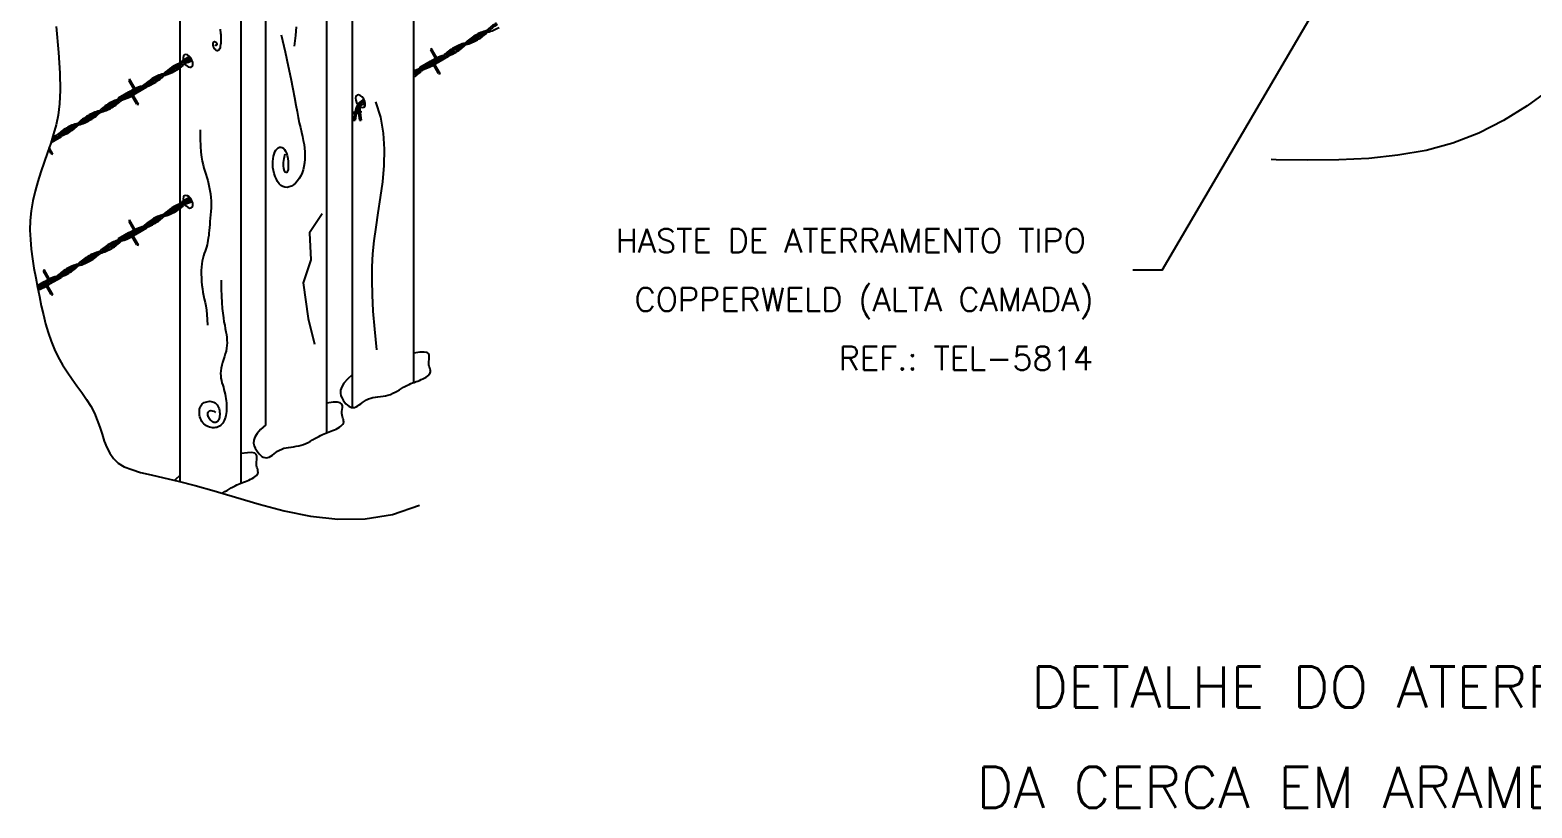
# Model space of a CAD drawing. Header units: millimetres. Extents: x -6623.4 to -6596.1, y -4703.2 to -4682.1.
# Drawn here: x -6617.99 to -6605.23, y -4703.21 to -4696.61 of the extents above; entities that cross this region are included whole.
import ezdxf
from ezdxf.enums import TextEntityAlignment as Align

# ---------------------------------------------------------------- set-up
doc = ezdxf.new("R2010")
doc.units = ezdxf.units.MM
doc.header["$LTSCALE"] = 10
doc.layers.add('Termotécnica', color=7, linetype='Continuous')
doc.styles.add('r140', font='romans.shx')
doc.styles.add('r80', font='romans.shx')

msp = doc.modelspace()

# ---------------------------------------------------------------- linework, layer by layer
at = {"layer": 'Termotécnica', "color": 3}
for p, q in [((-6614.732, -4699.602), (-6614.732, -4691.451)), ((-6615.989, -4699.96), (-6615.989, -4691.882)), ((-6615.47, -4700.028), (-6615.47, -4691.876)), ((-6616.197, -4700.455), (-6616.197, -4692.304)), ((-6615.252, -4699.814), (-6615.252, -4694.123)), ((-6616.716, -4696.89), (-6616.716, -4695.733)), ((-6615.47, -4697.36), (-6615.47, -4696.298)), ((-6616.197, -4697.788), (-6616.197, -4696.726)), ((-6616.716, -4696.912), (-6616.716, -4696.905)), ((-6616.716, -4698.085), (-6616.716, -4696.929)), ((-6615.47, -4699.94), (-6615.47, -4697.494)), ((-6616.197, -4700.368), (-6616.197, -4697.922)), ((-6616.716, -4698.107), (-6616.716, -4698.1)), ((-6616.716, -4700.443), (-6616.716, -4698.125))]:
    msp.add_line(p, q, dxfattribs=at)
at = {"layer": 'Termotécnica', "color": 2}
for p, q in [((-6608.373, -4698.647), (-6605.971, -4694.55)), ((-6615.232, -4697.321), (-6615.243, -4697.374)), ((-6615.221, -4697.267), (-6615.231, -4697.313)), ((-6615.22, -4697.319), (-6615.23, -4697.374)), ((-6615.211, -4697.273), (-6615.218, -4697.311)), ((-6615.207, -4697.263), (-6615.201, -4697.308)), ((-6615.2, -4697.315), (-6615.192, -4697.374)), ((-6615.194, -4697.264), (-6615.188, -4697.305)), ((-6615.187, -4697.312), (-6615.179, -4697.374)), ((-6615.243, -4697.374), (-6615.23, -4697.374)), ((-6615.192, -4697.374), (-6615.179, -4697.374)), ((-6608.373, -4698.647), (-6608.623, -4698.647))]:
    msp.add_line(p, q, dxfattribs=at)
at = {"layer": 'Termotécnica', "color": 1}
for p, q in [((-6616.636, -4696.835), (-6616.703, -4696.874)), ((-6614.583, -4696.766), (-6614.588, -4696.779)), ((-6614.536, -4696.868), (-6614.588, -4696.779)), ((-6614.527, -4696.863), (-6614.583, -4696.766)), ((-6614.438, -4696.835), (-6614.535, -4696.891)), ((-6614.435, -4696.822), (-6614.532, -4696.878)), ((-6614.435, -4696.822), (-6614.438, -4696.835)), ((-6616.703, -4696.874), (-6616.705, -4696.884)), ((-6616.67, -4696.867), (-6616.7, -4696.884)), ((-6614.68, -4696.926), (-6614.683, -4696.939)), ((-6614.68, -4696.927), (-6614.682, -4696.937)), ((-6614.591, -4696.876), (-6614.68, -4696.927)), ((-6614.591, -4696.876), (-6614.68, -4696.927)), ((-6614.649, -4696.921), (-6614.672, -4696.934)), ((-6614.649, -4696.921), (-6614.672, -4696.934)), ((-6614.521, -4696.978), (-6614.573, -4696.889)), ((-6614.508, -4696.981), (-6614.564, -4696.884)), ((-6617.146, -4697.027), (-6617.15, -4697.04)), ((-6617.099, -4697.129), (-6617.15, -4697.04)), ((-6617.09, -4697.124), (-6617.146, -4697.027)), ((-6617.001, -4697.096), (-6617.098, -4697.152)), ((-6616.998, -4697.083), (-6617.095, -4697.139)), ((-6616.998, -4697.083), (-6617.001, -4697.096)), ((-6614.521, -4696.978), (-6614.508, -4696.981)), ((-6617.243, -4697.188), (-6617.245, -4697.198)), ((-6617.154, -4697.137), (-6617.243, -4697.188)), ((-6617.212, -4697.182), (-6617.234, -4697.195)), ((-6617.084, -4697.239), (-6617.135, -4697.15)), ((-6617.07, -4697.242), (-6617.126, -4697.145)), ((-6617.084, -4697.239), (-6617.07, -4697.242)), ((-6617.798, -4697.662), (-6617.829, -4697.608)), ((-6617.728, -4697.516), (-6617.814, -4697.566)), ((-6617.725, -4697.503), (-6617.81, -4697.551)), ((-6617.725, -4697.503), (-6617.728, -4697.516)), ((-6617.811, -4697.659), (-6617.833, -4697.621)), ((-6617.811, -4697.659), (-6617.798, -4697.662)), ((-6616.703, -4698.069), (-6616.705, -4698.081)), ((-6616.636, -4698.03), (-6616.703, -4698.069)), ((-6616.67, -4698.062), (-6616.7, -4698.079)), ((-6617.146, -4698.222), (-6617.15, -4698.235)), ((-6617.099, -4698.324), (-6617.15, -4698.235)), ((-6617.09, -4698.319), (-6617.146, -4698.222)), ((-6617.154, -4698.332), (-6617.243, -4698.383)), ((-6617.084, -4698.434), (-6617.135, -4698.345)), ((-6617.07, -4698.437), (-6617.126, -4698.34)), ((-6617.001, -4698.292), (-6617.098, -4698.348)), ((-6616.998, -4698.278), (-6617.095, -4698.334)), ((-6616.998, -4698.278), (-6617.001, -4698.292)), ((-6617.243, -4698.383), (-6617.245, -4698.394)), ((-6617.212, -4698.377), (-6617.234, -4698.39)), ((-6617.084, -4698.434), (-6617.07, -4698.437)), ((-6617.882, -4698.752), (-6617.93, -4698.78)), ((-6617.882, -4698.752), (-6617.93, -4698.78)), ((-6617.873, -4698.642), (-6617.878, -4698.655)), ((-6617.826, -4698.744), (-6617.878, -4698.655)), ((-6617.817, -4698.739), (-6617.873, -4698.642)), ((-6617.728, -4698.712), (-6617.825, -4698.768)), ((-6617.725, -4698.698), (-6617.822, -4698.754)), ((-6617.725, -4698.698), (-6617.728, -4698.712)), ((-6617.811, -4698.854), (-6617.863, -4698.765)), ((-6617.798, -4698.857), (-6617.854, -4698.76)), ((-6617.811, -4698.854), (-6617.798, -4698.857))]:
    msp.add_line(p, q, dxfattribs=at)
for points in [[(-6617.77, -4696.581), (-6617.749, -4696.8), (-6617.738, -4696.977), (-6617.736, -4697.12), (-6617.741, -4697.236), (-6617.752, -4697.331), (-6617.769, -4697.414), (-6617.791, -4697.492), (-6617.816, -4697.57), (-6617.843, -4697.649), (-6617.871, -4697.73), (-6617.899, -4697.812), (-6617.925, -4697.894), (-6617.949, -4697.977), (-6617.968, -4698.06), (-6617.982, -4698.143), (-6617.99, -4698.225), (-6617.992, -4698.307), (-6617.989, -4698.389), (-6617.981, -4698.47), (-6617.971, -4698.551), (-6617.958, -4698.632), (-6617.943, -4698.712), (-6617.928, -4698.792), (-6617.912, -4698.871), (-6617.896, -4698.95), (-6617.878, -4699.027), (-6617.859, -4699.103), (-6617.838, -4699.178), (-6617.813, -4699.25), (-6617.785, -4699.32), (-6617.753, -4699.387), (-6617.717, -4699.451), (-6617.677, -4699.512), (-6617.635, -4699.572), (-6617.593, -4699.63), (-6617.552, -4699.687), (-6617.512, -4699.745), (-6617.476, -4699.802), (-6617.445, -4699.861), (-6617.42, -4699.921), (-6617.399, -4699.981), (-6617.38, -4700.04), (-6617.361, -4700.098), (-6617.339, -4700.152), (-6617.314, -4700.202), (-6617.282, -4700.247), (-6617.242, -4700.285), (-6617.191, -4700.316), (-6617.128, -4700.341), (-6617.052, -4700.364), (-6616.962, -4700.386), (-6616.856, -4700.41), (-6616.732, -4700.439), (-6616.59, -4700.475), (-6616.428, -4700.52), (-6616.246, -4700.575), (-6616.046, -4700.635), (-6615.832, -4700.691), (-6615.608, -4700.735), (-6615.378, -4700.76), (-6615.144, -4700.758), (-6614.911, -4700.722), (-6614.683, -4700.643)], [(-6605.075, -4697.11), (-6605.272, -4697.252), (-6605.474, -4697.378), (-6605.684, -4697.484), (-6605.903, -4697.569), (-6606.132, -4697.631), (-6606.371, -4697.673), (-6606.619, -4697.699), (-6606.874, -4697.711), (-6607.136, -4697.714), (-6607.405, -4697.711), (-6607.448, -4697.71)]]:
    msp.add_lwpolyline(points, dxfattribs=at)
at = {"layer": 'Termotécnica', "color": 3}
for points in [[(-6615.746, -4696.746), (-6615.733, -4696.655), (-6615.727, -4696.582)], [(-6616.376, -4696.602), (-6616.375, -4696.614), (-6616.374, -4696.626), (-6616.373, -4696.638), (-6616.372, -4696.649), (-6616.371, -4696.66), (-6616.371, -4696.672), (-6616.371, -4696.684), (-6616.371, -4696.696), (-6616.371, -4696.709), (-6616.372, -4696.722), (-6616.373, -4696.734), (-6616.375, -4696.746), (-6616.377, -4696.757), (-6616.38, -4696.767), (-6616.384, -4696.775), (-6616.388, -4696.781), (-6616.393, -4696.784), (-6616.398, -4696.785), (-6616.403, -4696.785), (-6616.409, -4696.783), (-6616.414, -4696.779), (-6616.42, -4696.774), (-6616.424, -4696.768), (-6616.428, -4696.761), (-6616.432, -4696.754), (-6616.434, -4696.747), (-6616.435, -4696.739), (-6616.436, -4696.732), (-6616.436, -4696.726), (-6616.435, -4696.72), (-6616.434, -4696.715), (-6616.431, -4696.711), (-6616.429, -4696.709), (-6616.425, -4696.708), (-6616.422, -4696.708), (-6616.418, -4696.709), (-6616.415, -4696.711), (-6616.412, -4696.714), (-6616.409, -4696.718), (-6616.407, -4696.722), (-6616.406, -4696.726), (-6616.405, -4696.731), (-6616.406, -4696.735), (-6616.407, -4696.738), (-6616.409, -4696.74), (-6616.412, -4696.741), (-6616.416, -4696.739), (-6616.42, -4696.735)], [(-6615.857, -4696.651), (-6615.824, -4696.794), (-6615.798, -4696.916), (-6615.776, -4697.02), (-6615.759, -4697.108), (-6615.745, -4697.183), (-6615.733, -4697.247), (-6615.723, -4697.302), (-6615.713, -4697.351), (-6615.704, -4697.396), (-6615.695, -4697.438), (-6615.686, -4697.477), (-6615.678, -4697.513), (-6615.67, -4697.548), (-6615.664, -4697.581), (-6615.66, -4697.613), (-6615.657, -4697.644), (-6615.656, -4697.676), (-6615.657, -4697.707), (-6615.66, -4697.738), (-6615.665, -4697.767), (-6615.672, -4697.796), (-6615.68, -4697.823), (-6615.691, -4697.848), (-6615.704, -4697.87), (-6615.719, -4697.891), (-6615.735, -4697.909), (-6615.753, -4697.923), (-6615.771, -4697.934), (-6615.789, -4697.942), (-6615.808, -4697.945), (-6615.826, -4697.944), (-6615.843, -4697.939), (-6615.86, -4697.929), (-6615.874, -4697.914), (-6615.888, -4697.896), (-6615.899, -4697.875), (-6615.909, -4697.852), (-6615.917, -4697.827), (-6615.923, -4697.802), (-6615.928, -4697.776), (-6615.929, -4697.751), (-6615.929, -4697.726), (-6615.927, -4697.703), (-6615.923, -4697.681), (-6615.918, -4697.662), (-6615.911, -4697.644), (-6615.903, -4697.63), (-6615.893, -4697.618), (-6615.883, -4697.61), (-6615.872, -4697.605), (-6615.861, -4697.604), (-6615.85, -4697.607), (-6615.839, -4697.613), (-6615.829, -4697.623), (-6615.82, -4697.637), (-6615.812, -4697.655), (-6615.806, -4697.676), (-6615.801, -4697.7), (-6615.799, -4697.725), (-6615.798, -4697.75), (-6615.798, -4697.773), (-6615.8, -4697.793), (-6615.804, -4697.809), (-6615.809, -4697.818), (-6615.816, -4697.82), (-6615.823, -4697.815), (-6615.829, -4697.804), (-6615.835, -4697.786), (-6615.838, -4697.763), (-6615.838, -4697.734), (-6615.834, -4697.699), (-6615.825, -4697.66)], [(-6615.057, -4697.219), (-6615.015, -4697.349), (-6614.991, -4697.484), (-6614.983, -4697.622), (-6614.986, -4697.76), (-6614.998, -4697.897), (-6615.016, -4698.031), (-6615.036, -4698.161), (-6615.055, -4698.283), (-6615.07, -4698.398), (-6615.081, -4698.509), (-6615.087, -4698.62), (-6615.089, -4698.735), (-6615.086, -4698.858), (-6615.078, -4698.995), (-6615.066, -4699.149), (-6615.048, -4699.324)], [(-6616.547, -4697.458), (-6616.546, -4697.533), (-6616.544, -4697.595), (-6616.54, -4697.646), (-6616.535, -4697.689), (-6616.529, -4697.724), (-6616.522, -4697.754), (-6616.514, -4697.781), (-6616.506, -4697.807), (-6616.498, -4697.833), (-6616.49, -4697.86), (-6616.482, -4697.887), (-6616.475, -4697.915), (-6616.469, -4697.943), (-6616.463, -4697.972), (-6616.458, -4698.001), (-6616.455, -4698.03), (-6616.453, -4698.06), (-6616.453, -4698.09), (-6616.454, -4698.12), (-6616.455, -4698.149), (-6616.458, -4698.179), (-6616.46, -4698.207), (-6616.463, -4698.234), (-6616.465, -4698.261), (-6616.468, -4698.286), (-6616.47, -4698.31), (-6616.472, -4698.333), (-6616.474, -4698.354), (-6616.477, -4698.375), (-6616.48, -4698.395), (-6616.483, -4698.415), (-6616.488, -4698.433), (-6616.493, -4698.452), (-6616.499, -4698.47), (-6616.505, -4698.488), (-6616.512, -4698.507), (-6616.518, -4698.527), (-6616.524, -4698.548), (-6616.529, -4698.571), (-6616.533, -4698.595), (-6616.536, -4698.622), (-6616.537, -4698.651), (-6616.537, -4698.681), (-6616.536, -4698.712), (-6616.535, -4698.743), (-6616.531, -4698.775), (-6616.527, -4698.806), (-6616.523, -4698.835), (-6616.517, -4698.864), (-6616.511, -4698.892), (-6616.504, -4698.921), (-6616.498, -4698.952), (-6616.493, -4698.986), (-6616.489, -4699.024), (-6616.486, -4699.066), (-6616.485, -4699.115)], [(-6615.509, -4698.169), (-6615.617, -4698.331), (-6615.606, -4698.559), (-6615.671, -4698.754), (-6615.628, -4699.058), (-6615.574, -4699.275)], [(-6615.509, -4698.169), (-6615.617, -4698.331), (-6615.606, -4698.559), (-6615.671, -4698.754), (-6615.628, -4699.058), (-6615.574, -4699.275)], [(-6616.368, -4698.734), (-6616.368, -4698.805), (-6616.366, -4698.868), (-6616.363, -4698.923), (-6616.359, -4698.972), (-6616.354, -4699.014), (-6616.349, -4699.052), (-6616.344, -4699.085), (-6616.338, -4699.115), (-6616.333, -4699.144), (-6616.328, -4699.17), (-6616.324, -4699.195), (-6616.321, -4699.219), (-6616.319, -4699.242), (-6616.318, -4699.264), (-6616.319, -4699.287), (-6616.322, -4699.31), (-6616.326, -4699.334), (-6616.333, -4699.358), (-6616.34, -4699.382), (-6616.348, -4699.407), (-6616.356, -4699.431), (-6616.363, -4699.455), (-6616.369, -4699.479), (-6616.372, -4699.502), (-6616.373, -4699.524), (-6616.372, -4699.545), (-6616.37, -4699.565), (-6616.366, -4699.585), (-6616.361, -4699.604), (-6616.355, -4699.624), (-6616.349, -4699.642), (-6616.344, -4699.661), (-6616.339, -4699.68), (-6616.334, -4699.699), (-6616.33, -4699.719), (-6616.327, -4699.738), (-6616.325, -4699.756), (-6616.323, -4699.775), (-6616.322, -4699.794), (-6616.322, -4699.812), (-6616.322, -4699.83), (-6616.323, -4699.847), (-6616.325, -4699.864), (-6616.328, -4699.88), (-6616.331, -4699.895), (-6616.336, -4699.909), (-6616.341, -4699.923), (-6616.347, -4699.935), (-6616.355, -4699.946), (-6616.363, -4699.956), (-6616.372, -4699.964), (-6616.382, -4699.971), (-6616.392, -4699.977), (-6616.404, -4699.982), (-6616.416, -4699.984), (-6616.428, -4699.986), (-6616.441, -4699.985), (-6616.454, -4699.983), (-6616.467, -4699.98), (-6616.48, -4699.975), (-6616.492, -4699.969), (-6616.504, -4699.962), (-6616.514, -4699.953), (-6616.524, -4699.943), (-6616.532, -4699.932), (-6616.539, -4699.919), (-6616.544, -4699.906), (-6616.548, -4699.893), (-6616.551, -4699.879), (-6616.552, -4699.866), (-6616.553, -4699.853), (-6616.552, -4699.84), (-6616.551, -4699.829), (-6616.548, -4699.818), (-6616.545, -4699.808), (-6616.54, -4699.799), (-6616.535, -4699.791), (-6616.528, -4699.783), (-6616.52, -4699.777), (-6616.511, -4699.772), (-6616.501, -4699.767), (-6616.489, -4699.764), (-6616.478, -4699.762), (-6616.465, -4699.761), (-6616.453, -4699.762), (-6616.442, -4699.764), (-6616.43, -4699.768), (-6616.42, -4699.774), (-6616.411, -4699.782), (-6616.403, -4699.791), (-6616.396, -4699.802), (-6616.391, -4699.814), (-6616.386, -4699.826), (-6616.383, -4699.839), (-6616.381, -4699.851), (-6616.38, -4699.864), (-6616.38, -4699.876), (-6616.381, -4699.887), (-6616.383, -4699.897), (-6616.386, -4699.906), (-6616.389, -4699.915), (-6616.393, -4699.922), (-6616.397, -4699.929), (-6616.402, -4699.934), (-6616.407, -4699.937), (-6616.412, -4699.94), (-6616.418, -4699.941), (-6616.423, -4699.941), (-6616.429, -4699.94), (-6616.435, -4699.938), (-6616.441, -4699.934), (-6616.447, -4699.93), (-6616.454, -4699.924), (-6616.46, -4699.918), (-6616.466, -4699.911), (-6616.471, -4699.904), (-6616.476, -4699.896), (-6616.479, -4699.888), (-6616.481, -4699.879), (-6616.482, -4699.87), (-6616.481, -4699.862), (-6616.478, -4699.854), (-6616.473, -4699.847), (-6616.466, -4699.842), (-6616.456, -4699.84), (-6616.445, -4699.841), (-6616.431, -4699.845), (-6616.415, -4699.855)]]:
    msp.add_lwpolyline(points, dxfattribs=at)
at = {"layer": 'Termotécnica', "color": 2}
for points in [[(-6615.252, -4699.534), (-6615.295, -4699.573), (-6615.325, -4699.607), (-6615.344, -4699.639), (-6615.353, -4699.667), (-6615.354, -4699.692), (-6615.35, -4699.714), (-6615.341, -4699.734), (-6615.331, -4699.752), (-6615.319, -4699.767), (-6615.308, -4699.781), (-6615.296, -4699.793), (-6615.284, -4699.802), (-6615.272, -4699.809), (-6615.26, -4699.813), (-6615.247, -4699.814), (-6615.234, -4699.813), (-6615.222, -4699.808), (-6615.208, -4699.8), (-6615.195, -4699.791), (-6615.181, -4699.781), (-6615.166, -4699.77), (-6615.15, -4699.759), (-6615.134, -4699.749), (-6615.116, -4699.741), (-6615.097, -4699.734), (-6615.078, -4699.73), (-6615.057, -4699.726), (-6615.036, -4699.723), (-6615.015, -4699.721), (-6614.993, -4699.718), (-6614.972, -4699.714), (-6614.951, -4699.709), (-6614.93, -4699.702), (-6614.91, -4699.693), (-6614.891, -4699.684), (-6614.872, -4699.674), (-6614.853, -4699.663), (-6614.835, -4699.652), (-6614.818, -4699.642), (-6614.802, -4699.633), (-6614.786, -4699.625), (-6614.771, -4699.618), (-6614.756, -4699.611), (-6614.741, -4699.605), (-6614.727, -4699.6), (-6614.712, -4699.594), (-6614.698, -4699.589), (-6614.683, -4699.583), (-6614.668, -4699.577), (-6614.654, -4699.57), (-6614.639, -4699.562), (-6614.626, -4699.555), (-6614.614, -4699.547), (-6614.604, -4699.538), (-6614.597, -4699.529), (-6614.592, -4699.52), (-6614.59, -4699.51), (-6614.59, -4699.5), (-6614.593, -4699.49), (-6614.596, -4699.478), (-6614.6, -4699.466), (-6614.603, -4699.452), (-6614.604, -4699.438), (-6614.604, -4699.422), (-6614.602, -4699.405), (-6614.6, -4699.388), (-6614.6, -4699.372), (-6614.605, -4699.358), (-6614.619, -4699.348), (-6614.643, -4699.343), (-6614.68, -4699.343), (-6614.732, -4699.351)], [(-6615.989, -4699.96), (-6616.033, -4699.999), (-6616.063, -4700.033), (-6616.082, -4700.064), (-6616.091, -4700.092), (-6616.092, -4700.117), (-6616.087, -4700.14), (-6616.079, -4700.16), (-6616.068, -4700.177), (-6616.057, -4700.193), (-6616.045, -4700.207), (-6616.034, -4700.219), (-6616.022, -4700.228), (-6616.01, -4700.235), (-6615.997, -4700.239), (-6615.985, -4700.24), (-6615.972, -4700.238), (-6615.959, -4700.234), (-6615.946, -4700.226), (-6615.932, -4700.217), (-6615.918, -4700.207), (-6615.903, -4700.196), (-6615.888, -4700.185), (-6615.871, -4700.175), (-6615.853, -4700.167), (-6615.835, -4700.16), (-6615.815, -4700.156), (-6615.795, -4700.152), (-6615.774, -4700.149), (-6615.752, -4700.146), (-6615.731, -4700.143), (-6615.709, -4700.14), (-6615.688, -4700.134), (-6615.668, -4700.127), (-6615.648, -4700.119), (-6615.628, -4700.11), (-6615.609, -4700.099), (-6615.591, -4700.089), (-6615.573, -4700.078), (-6615.556, -4700.068), (-6615.539, -4700.059), (-6615.523, -4700.051), (-6615.508, -4700.043), (-6615.493, -4700.037), (-6615.479, -4700.031), (-6615.464, -4700.026), (-6615.45, -4700.02), (-6615.435, -4700.014), (-6615.421, -4700.009), (-6615.406, -4700.002), (-6615.391, -4699.996), (-6615.377, -4699.988), (-6615.364, -4699.981), (-6615.352, -4699.972), (-6615.342, -4699.964), (-6615.334, -4699.955), (-6615.329, -4699.946), (-6615.327, -4699.936), (-6615.328, -4699.926), (-6615.33, -4699.915), (-6615.333, -4699.904), (-6615.337, -4699.892), (-6615.34, -4699.878), (-6615.342, -4699.864), (-6615.342, -4699.848), (-6615.34, -4699.831), (-6615.337, -4699.814), (-6615.338, -4699.798), (-6615.343, -4699.784), (-6615.356, -4699.774), (-6615.38, -4699.768), (-6615.417, -4699.769), (-6615.47, -4699.777)], [(-6616.361, -4700.54), (-6616.355, -4700.537), (-6616.336, -4700.527), (-6616.318, -4700.517), (-6616.3, -4700.506), (-6616.283, -4700.496), (-6616.266, -4700.487), (-6616.25, -4700.478), (-6616.235, -4700.471), (-6616.22, -4700.465), (-6616.206, -4700.459), (-6616.191, -4700.453), (-6616.177, -4700.448), (-6616.162, -4700.442), (-6616.148, -4700.436), (-6616.133, -4700.43), (-6616.118, -4700.423), (-6616.104, -4700.416), (-6616.09, -4700.408), (-6616.079, -4700.4), (-6616.069, -4700.392), (-6616.061, -4700.383), (-6616.056, -4700.374), (-6616.054, -4700.364), (-6616.055, -4700.354), (-6616.057, -4700.343), (-6616.06, -4700.332), (-6616.064, -4700.319), (-6616.067, -4700.306), (-6616.069, -4700.291), (-6616.069, -4700.276), (-6616.066, -4700.259), (-6616.064, -4700.242), (-6616.064, -4700.225), (-6616.07, -4700.212), (-6616.083, -4700.201), (-6616.107, -4700.196), (-6616.144, -4700.197), (-6616.197, -4700.205)], [(-6616.716, -4700.388), (-6616.76, -4700.426), (-6616.764, -4700.432)]]:
    msp.add_lwpolyline(points, dxfattribs=at)
for centre, radius, start, end in [((-6613.836, -4696.888), 0.388, 119.751, 135.4383), ((-6614.203, -4696.252), 0.388, 284.7043, 300.249), ((-6613.836, -4696.888), 0.374, 119.751, 135.4383), ((-6614.011, -4697.005), 0.402, 119.751, 135.4383), ((-6614.392, -4696.345), 0.402, 284.9745, 300.249), ((-6614.011, -4697.005), 0.388, 119.751, 135.4383), ((-6614.392, -4696.345), 0.388, 289.0986, 300.249), ((-6614.008, -4697.003), 0.402, 104.9745, 120.249), ((-6614.008, -4697.003), 0.388, 109.0986, 120.249), ((-6614.389, -4696.343), 0.388, 299.751, 315.4383), ((-6614.389, -4696.343), 0.402, 299.751, 315.4383), ((-6616.443, -4697.099), 0.324, 126.2139, 140.8009), ((-6614.372, -4697.213), 0.402, 104.9745, 114.2364), ((-6614.753, -4696.553), 0.388, 305.9421, 315.4383), ((-6614.753, -4696.553), 0.402, 313.1226, 315.4383), ((-6614.2, -4697.097), 0.388, 119.751, 135.4383), ((-6614.567, -4696.462), 0.388, 284.7043, 286.6418), ((-6614.2, -4697.097), 0.374, 119.751, 135.4383), ((-6614.567, -4696.462), 0.374, 288.8959, 300.249), ((-6614.567, -4696.462), 0.388, 289.6431, 300.249), ((-6614.197, -4697.096), 0.388, 104.7043, 120.249), ((-6614.197, -4697.096), 0.374, 108.8959, 120.249), ((-6614.564, -4696.46), 0.374, 299.751, 315.4383), ((-6614.564, -4696.46), 0.388, 299.751, 315.4383), ((-6616.574, -4697.266), 0.402, 108.4369, 135.4383), ((-6616.955, -4696.606), 0.402, 284.9745, 311.5616), ((-6616.574, -4697.266), 0.388, 109.0986, 135.4383), ((-6616.955, -4696.606), 0.388, 289.0986, 312.116), ((-6616.818, -4696.423), 0.476, 284.2147, 286.5711), ((-6616.425, -4697.122), 0.339, 126.124, 140.6423), ((-6616.819, -4696.417), 0.496, 286.9012, 294.3685), ((-6616.776, -4696.601), 0.299, 293.194, 301.4276), ((-6614.551, -4697.319), 0.402, 108.4369, 116.8848), ((-6614.551, -4697.319), 0.388, 107.8842, 117.9377), ((-6614.932, -4696.659), 0.388, 300.8935, 310.9014), ((-6614.932, -4696.659), 0.402, 299.7071, 311.5616), ((-6614.795, -4696.476), 0.476, 284.2147, 298.2698), ((-6614.796, -4696.47), 0.496, 284.7183, 298.1035), ((-6614.402, -4697.175), 0.339, 137.2207, 140.6423), ((-6614.42, -4697.151), 0.324, 121.6865, 137.421), ((-6614.402, -4697.175), 0.339, 120.8812, 131.9083), ((-6614.372, -4697.213), 0.402, 120.2403, 120.249), ((-6614.372, -4697.213), 0.402, 115.7384, 116.8914), ((-6614.372, -4697.213), 0.388, 109.0986, 114.0278), ((-6616.934, -4697.474), 0.402, 104.9745, 114.2364), ((-6616.316, -4697.953), 1.129, 124.4429, 133.0836), ((-6617.315, -4696.814), 0.402, 313.1226, 315.4383), ((-6617.13, -4696.723), 0.388, 284.7043, 286.6418), ((-6616.762, -4697.359), 0.374, 119.751, 135.4383), ((-6617.13, -4696.723), 0.374, 288.8959, 300.249), ((-6617.13, -4696.723), 0.388, 289.6431, 300.249), ((-6616.76, -4697.357), 0.388, 104.7043, 120.249), ((-6616.76, -4697.357), 0.374, 108.8959, 120.249), ((-6617.127, -4696.721), 0.374, 299.751, 315.4383), ((-6617.127, -4696.721), 0.388, 299.751, 315.4383), ((-6617.123, -4697.567), 0.388, 104.7043, 120.249), ((-6617.123, -4697.567), 0.374, 108.8959, 120.249), ((-6617.49, -4696.931), 0.374, 299.751, 315.4383), ((-6617.49, -4696.931), 0.388, 299.751, 315.4383), ((-6616.937, -4697.476), 0.402, 122.4639, 135.4383), ((-6616.937, -4697.476), 0.388, 121.3857, 135.4383), ((-6617.318, -4696.816), 0.402, 284.9745, 298.7537), ((-6617.318, -4696.816), 0.388, 289.0986, 298.7136), ((-6616.934, -4697.474), 0.402, 120.2403, 120.249), ((-6616.934, -4697.474), 0.402, 115.7384, 116.8914), ((-6616.934, -4697.474), 0.388, 109.0986, 114.0278), ((-6614.928, -4697.526), 0.402, 124.7397, 132.6434), ((-6614.928, -4697.526), 0.388, 125.0319, 132.2256), ((-6615.309, -4696.866), 0.388, 289.0986, 294.6361), ((-6617.301, -4697.686), 0.402, 119.751, 135.4383), ((-6617.301, -4697.686), 0.388, 119.751, 135.4383), ((-6617.298, -4697.684), 0.402, 104.9745, 120.249), ((-6617.298, -4697.684), 0.388, 109.0986, 120.249), ((-6617.679, -4697.024), 0.388, 299.751, 315.4383), ((-6617.679, -4697.024), 0.402, 299.751, 315.4383), ((-6617.126, -4697.569), 0.388, 119.751, 135.4383), ((-6617.493, -4696.933), 0.388, 284.7043, 300.249), ((-6617.126, -4697.569), 0.374, 119.751, 135.4383), ((-6617.493, -4696.933), 0.374, 288.8959, 300.249), ((-6615.233, -4697.314), 0.00935, 158.5534, 212.4291), ((-6615.182, -4697.278), 0.0411, 125.6515, 164.7785), ((-6615.17, -4697.29), 0.0435, 146.4694, 157.5759), ((-6615.153, -4697.258), 0.0544, 149.8625, 184.9846), ((-6615.309, -4696.866), 0.402, 286.6422, 294.1078), ((-6615.158, -4697.259), 0.0366, 147.1779, 187.496), ((-6615.17, -4697.29), 0.0435, 111.4705, 122.4133), ((-6615.183, -4697.303), 0.00552, 293.0407, 52.3817), ((-6617.49, -4697.778), 0.388, 119.751, 135.4383), ((-6617.49, -4697.778), 0.374, 119.751, 135.4383), ((-6617.857, -4697.143), 0.374, 288.8959, 300.249), ((-6617.857, -4697.143), 0.388, 289.6431, 300.249), ((-6617.487, -4697.777), 0.388, 104.7043, 120.249), ((-6617.487, -4697.777), 0.374, 108.8959, 120.249), ((-6617.854, -4697.141), 0.374, 299.751, 315.4383), ((-6617.854, -4697.141), 0.388, 299.751, 315.4383), ((-6617.682, -4697.026), 0.402, 284.9745, 300.249), ((-6617.682, -4697.026), 0.388, 289.0986, 300.249), ((-6618.043, -4697.234), 0.388, 307.5716, 315.4383), ((-6617.662, -4697.894), 0.388, 109.0986, 111.4047), ((-6617.662, -4697.894), 0.402, 104.9745, 109.8059), ((-6618.043, -4697.234), 0.402, 313.1226, 315.4383), ((-6617.857, -4697.143), 0.388, 284.7043, 286.6418), ((-6616.574, -4698.461), 0.402, 108.4369, 135.4383), ((-6616.955, -4697.801), 0.402, 284.9745, 311.5616), ((-6616.574, -4698.461), 0.388, 109.0986, 135.4383), ((-6616.955, -4697.801), 0.388, 289.0986, 312.116), ((-6616.818, -4697.618), 0.476, 284.2147, 286.5711), ((-6616.443, -4698.294), 0.324, 126.2139, 140.8009), ((-6616.425, -4698.317), 0.339, 126.124, 140.6423), ((-6616.819, -4697.612), 0.496, 286.9012, 294.3685), ((-6616.776, -4697.796), 0.299, 293.194, 301.4276), ((-6616.316, -4699.148), 1.129, 124.4429, 133.0836), ((-6616.762, -4698.554), 0.374, 119.751, 135.4383), ((-6617.13, -4697.918), 0.374, 288.8959, 300.249), ((-6616.76, -4698.552), 0.388, 104.7043, 120.249), ((-6616.76, -4698.552), 0.374, 108.8959, 120.249), ((-6617.127, -4697.916), 0.374, 299.751, 315.4383), ((-6617.127, -4697.916), 0.388, 299.751, 315.4383), ((-6616.937, -4698.671), 0.402, 122.4639, 135.4383), ((-6616.937, -4698.671), 0.388, 121.3857, 135.4383), ((-6617.318, -4698.011), 0.402, 284.9745, 298.7537), ((-6617.318, -4698.011), 0.388, 289.0986, 298.7136), ((-6616.934, -4698.669), 0.402, 120.2403, 120.249), ((-6616.934, -4698.669), 0.402, 115.7384, 116.8914), ((-6616.934, -4698.669), 0.402, 104.9745, 114.2364), ((-6616.934, -4698.669), 0.388, 109.0986, 114.0278), ((-6617.315, -4698.009), 0.402, 313.1226, 315.4383), ((-6617.13, -4697.918), 0.388, 284.7043, 286.6418), ((-6617.13, -4697.918), 0.388, 289.6431, 300.249), ((-6617.298, -4698.879), 0.402, 104.9745, 120.249), ((-6617.679, -4698.219), 0.388, 299.751, 315.4383), ((-6617.679, -4698.219), 0.402, 299.751, 315.4383), ((-6617.126, -4698.764), 0.388, 119.751, 135.4383), ((-6617.493, -4698.128), 0.388, 284.7043, 300.249), ((-6617.126, -4698.764), 0.374, 119.751, 135.4383), ((-6617.493, -4698.128), 0.374, 288.8959, 300.249), ((-6617.123, -4698.762), 0.388, 104.7043, 120.249), ((-6617.123, -4698.762), 0.374, 108.8959, 120.249), ((-6617.49, -4698.126), 0.374, 299.751, 315.4383), ((-6617.49, -4698.126), 0.388, 299.751, 315.4383), ((-6617.487, -4698.972), 0.388, 104.7043, 120.249), ((-6617.487, -4698.972), 0.374, 108.8959, 120.249), ((-6617.854, -4698.336), 0.374, 299.751, 315.4383), ((-6617.854, -4698.336), 0.388, 299.751, 315.4383), ((-6617.301, -4698.881), 0.402, 119.751, 135.4383), ((-6617.301, -4698.881), 0.388, 119.751, 135.4383), ((-6617.682, -4698.221), 0.402, 284.9745, 300.249), ((-6617.682, -4698.221), 0.388, 289.0986, 300.249), ((-6617.298, -4698.879), 0.388, 109.0986, 120.249), ((-6617.71, -4699.028), 0.324, 121.6865, 132.4343), ((-6617.662, -4699.089), 0.402, 120.2403, 120.249), ((-6617.662, -4699.089), 0.402, 115.7384, 116.8914), ((-6617.662, -4699.089), 0.402, 104.9745, 114.2364), ((-6617.662, -4699.089), 0.388, 109.0986, 114.0278), ((-6618.043, -4698.429), 0.388, 305.9421, 315.4383), ((-6618.043, -4698.429), 0.402, 313.1226, 315.4383), ((-6617.49, -4698.974), 0.388, 119.751, 135.4383), ((-6617.857, -4698.338), 0.388, 284.7043, 286.6418), ((-6617.49, -4698.974), 0.374, 119.751, 135.4383), ((-6617.857, -4698.338), 0.374, 288.8959, 300.249), ((-6617.857, -4698.338), 0.388, 289.6431, 300.249), ((-6617.693, -4699.051), 0.339, 120.8812, 133.3943), ((-6618.086, -4698.346), 0.496, 289.0912, 298.1035), ((-6618.046, -4698.431), 0.388, 289.0986, 298.7136)]:
    msp.add_arc(centre, radius, start, end, dxfattribs=at)
at = {"layer": 'Termotécnica', "color": 3}
for centre, start_param, end_param in [((-6616.65, -4696.872), 1.660324, 7.388729), ((-6615.185, -4697.214), 2.134966, 8.125192), ((-6616.65, -4698.067), 1.655559, 7.410538)]:
    msp.add_ellipse(centre, major_axis=(-0.0297, 0.0514), ratio=0.567093, start_param=start_param, end_param=end_param, dxfattribs=at)
at = {"layer": 'Termotécnica', "color": 1}
for centre, ratio, start_param, end_param in [((-6614.582, -4696.894), 0.500279, 4.712376, 6.305766), ((-6614.573, -4696.889), 0.500279, 4.712376, 6.806742), ((-6614.564, -4696.884), 0.500279, 3.144867, 6.803235), ((-6614.554, -4696.878), 0.500279, 2.626113, 6.803235), ((-6614.545, -4696.873), 0.500279, 4.188772, 6.809856), ((-6614.545, -4696.873), 0.500279, 2.623704, 3.141593), ((-6614.536, -4696.868), 0.499645, 4.191845, 4.749848), ((-6617.145, -4697.155), 0.500279, 4.712376, 6.305766), ((-6617.135, -4697.15), 0.500279, 4.712376, 6.806742), ((-6617.126, -4697.145), 0.500279, 3.144867, 6.803235), ((-6617.117, -4697.139), 0.500279, 2.626113, 6.803235), ((-6617.108, -4697.134), 0.500279, 4.188772, 6.809856), ((-6617.108, -4697.134), 0.500279, 2.623704, 3.141593), ((-6617.099, -4697.129), 0.499645, 4.191845, 4.749848), ((-6617.145, -4698.35), 0.500279, 4.712376, 6.305766), ((-6617.135, -4698.345), 0.500279, 4.712376, 6.806742), ((-6617.126, -4698.34), 0.500279, 3.144867, 6.803235), ((-6617.117, -4698.335), 0.500279, 2.626113, 6.803235), ((-6617.108, -4698.329), 0.500279, 4.188772, 6.809856), ((-6617.108, -4698.329), 0.500279, 2.623704, 3.141593), ((-6617.099, -4698.324), 0.499645, 4.191845, 4.749848), ((-6617.872, -4698.77), 0.500279, 4.712376, 6.305766), ((-6617.863, -4698.765), 0.500279, 4.712376, 6.806742), ((-6617.854, -4698.76), 0.500279, 3.144867, 6.803235), ((-6617.845, -4698.755), 0.500279, 2.626113, 6.803235), ((-6617.836, -4698.749), 0.500279, 4.188772, 6.809856), ((-6617.826, -4698.744), 0.499645, 4.191845, 4.749848), ((-6617.836, -4698.749), 0.500279, 2.623704, 3.141593)]:
    msp.add_ellipse(centre, major_axis=(-0.0105, 0.0182), ratio=ratio, start_param=start_param, end_param=end_param, dxfattribs=at)
at = {"layer": 'Termotécnica', "color": 2}
for centre, major_axis, ratio, start_param, end_param in [((-6614.573, -4696.889), (-0.0105, 0.0182), 0.500279, 1.248185, 1.892895), ((-6617.135, -4697.15), (-0.0105, 0.0182), 0.500279, 1.248185, 1.892895), ((-6615.211, -4697.305), (-0.0311, -0.0062), 0.168213, 5.493409, 9.622871), ((-6615.211, -4697.305), (-0.0311, -0.0062), 0.168213, 5.493409, 9.622871), ((-6615.211, -4697.312), (-0.0311, -0.0062), 0.168213, 0.19784, 2.8266), ((-6617.135, -4698.345), (-0.0105, 0.0182), 0.500279, 1.248185, 1.892895), ((-6617.863, -4698.765), (-0.0105, 0.0182), 0.500279, 1.248185, 1.892895)]:
    msp.add_ellipse(centre, major_axis=major_axis, ratio=ratio, start_param=start_param, end_param=end_param, dxfattribs=at)

# ---------------------------------------------------------------- texts
at = {"layer": 'Termotécnica', "color": 2, "style": 'r80'}
for s, p in [('HASTE DE ATERRAMENTO TIPO ', (-6613.016, -4698.398)), ('COPPERWELD (ALTA CAMADA) ', (-6612.856, -4698.897)), ('REF.: TEL-5814', (-6611.121, -4699.396))]:
    msp.add_text(s, height=0.2, dxfattribs=at).set_placement(p, align=Align.MIDDLE_LEFT)
at = {"layer": 'Termotécnica', "color": 5, "style": 'r140'}
for s, p in [('DETALHE DO ATERRAMENTO', (-6606.315, -4702.466)), ('DA CERCA EM ARAME FARPADO', (-6606.315, -4703.317))]:
    msp.add_text(s, height=0.35, dxfattribs=at).set_placement(p, align=Align.BOTTOM_CENTER)

doc.saveas('drawing.dxf')
